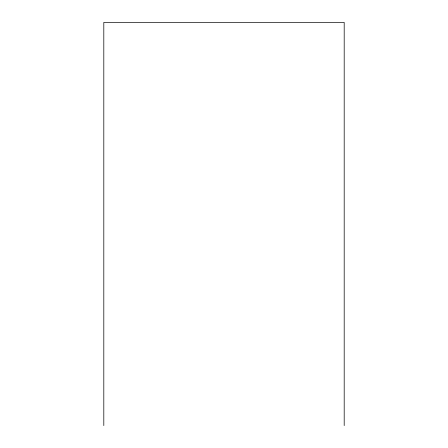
<?xml version="1.0" encoding="UTF-8"?>
<svg xmlns="http://www.w3.org/2000/svg" width="448" height="448" viewBox="0 0 448 448"><rect width="100%" height="100%" fill="white"/><g stroke="black" fill="none" stroke-linecap="round" stroke-linejoin="round"><path stroke-width="0.67" d="M344.193 425.6L344.193 22.4L103.807 22.4L103.807 425.6"/></g></svg>
